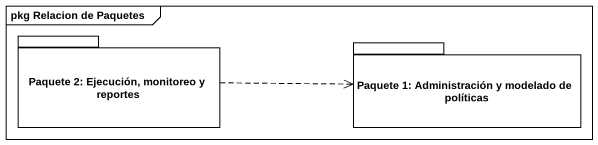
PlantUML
@startuml
mainframe pkg Relacion de Paquetes
package "Paquete 2: Ejecución, monitoreo y reportes" as Paquete_2_Ejecución {
}
package "Paquete 1: Administración y modelado de políticas" as Paquete_1_Administración_y {
}
Paquete_2_Ejecución .right.> Paquete_1_Administración_y
@enduml
